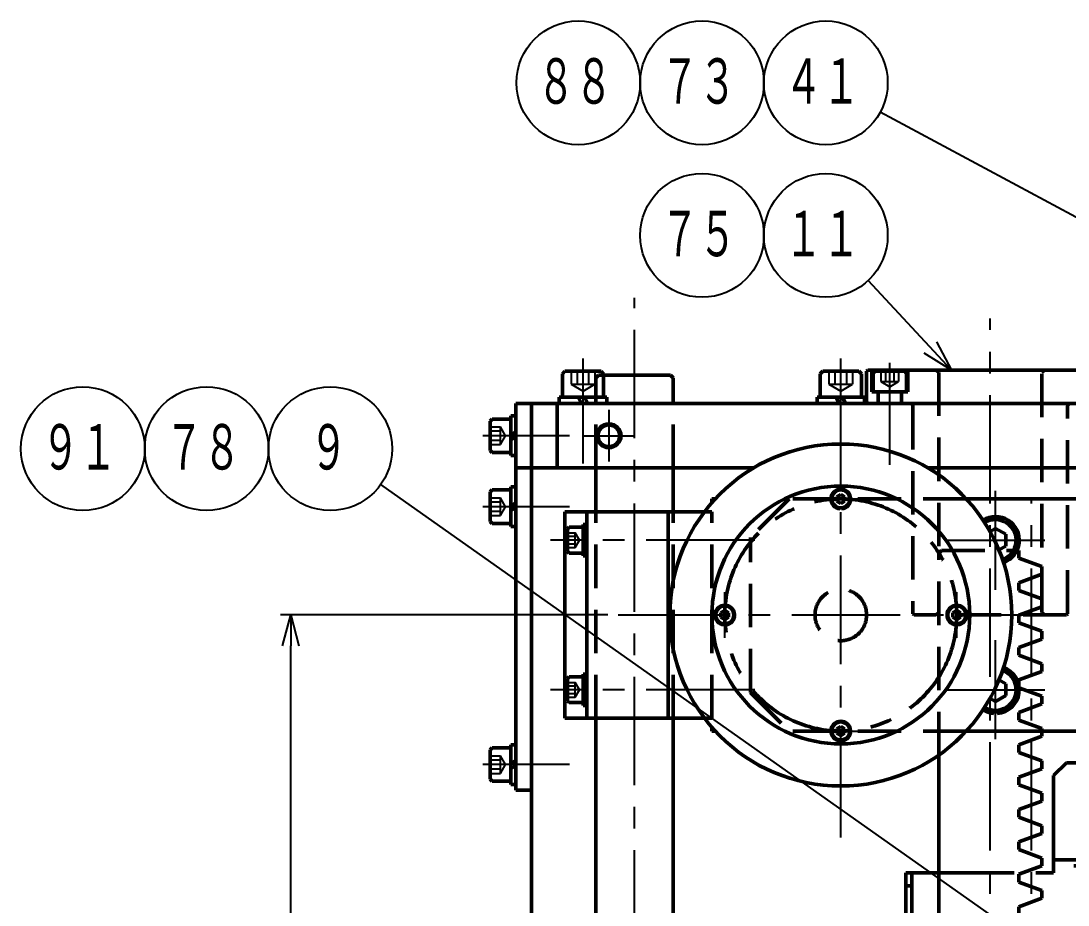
# Model space of a CAD drawing. Header units: millimetres. Extents: x 541 to 1553, y -2294 to 1811.
# Drawn here: x 566.8 to 973, y 1313 to 1655.9 of the extents above; entities that cross this region are included whole.
import ezdxf

# ---------------------------------------------------------------- set-up
doc = ezdxf.new("R2010")
doc.units = ezdxf.units.MM
doc.header["$LTSCALE"] = 1.324409
for name, pattern in [('CENTER', [50.8, 31.75, -6.35, 6.35, -6.35]), ('DASHED', [19.05, 12.7, -6.35]), ('PHANTOM', [63.5, 31.75, -6.35, 6.35, -6.35, 6.35, -6.35])]:
    doc.linetypes.add(name, pattern=pattern)
for name, color, linetype in [('NoLayerName_001', 7, 'Continuous'), ('NoLayerName_002', 7, 'Continuous'), ('NoLayerName_003', 7, 'Continuous')]:
    doc.layers.add(name, color=color, linetype=linetype)
doc.styles.get("Standard").update_dxf_attribs({"font": 'txt', "bigfont": 'extfont2'})
doc.dimstyles.get("Standard").update_dxf_attribs({"dimtxt": 2.5, "dimasz": 2.5, "dimexe": 1.25, "dimexo": 0.625, "dimtad": 1, "dimdec": 3, "dimzin": 0, "dimdsep": 46, "dimtxsty": 'Standard', "dimcen": 2.5, "dimadec": 0, "dimazin": 0, "dimtfac": 0.75, "dimtdec": 3, "dimtmove": 0, "dimatfit": 3, "dimfxl": 1, "dimarcsym": 0})

# ---------------------------------------------------------------- blocks, each defined once
blk = doc.blocks.new('_OPEN30')
at = {"color": 0, "linetype": 'ByBlock', "lineweight": -2}
for p, q in [((-1, 0.267949), (0, 0)), ((0, 0), (-1, -0.267949)), ((0, 0), (-1, 0))]:
    blk.add_line(p, q, dxfattribs=at)
blk = doc.blocks.new('*D552')
at = {"layer": 'Defpoints', "color": 0}
for p in [(671.48, 1425.52), (798.55, 1425.52), (798.55, 1025.52)]:
    blk.add_point(p, dxfattribs=at)
at = {"layer": 'NoLayerName_001', "color": 0, "linetype": 'Continuous', "lineweight": 25}
for p, q in [((794.55, 1425.52), (667.48, 1425.52)), ((671.48, 1037.52), (671.48, 1413.52)), ((794.55, 1025.52), (667.48, 1025.52))]:
    blk.add_line(p, q, dxfattribs=at)
at = {"layer": 'NoLayerName_001', "color": 0, "lineweight": 25, "xscale": 12, "yscale": 12, "zscale": 12}
for p, rotation in [((671.48, 1425.52), 90), ((671.48, 1025.52), 270)]:
    blk.add_blockref('_OPEN30', p, dxfattribs=dict(at, rotation=rotation))
at = {"layer": 'NoLayerName_001', "color": 2, "lineweight": 50, "insert": (655.48, 1225.52), "char_height": 24, "attachment_point": 5, "rotation": 90}
blk.add_mtext('\\W0.8000;\\T0.8750;400', dxfattribs=at)
blk = doc.blocks.new('JZB_0050')
at = {"layer": 'NoLayerName_001', "color": 7, "linetype": 'Continuous', "lineweight": 50}
blk.add_arc((4.85, 8.66), 9.2, 289.8051, 121.7869, dxfattribs=at)
blk = doc.blocks.new('JZB_0051')
at = {"layer": 'NoLayerName_001', "color": 7, "linetype": 'Continuous', "lineweight": 50}
for p, q in [((2.99, 0.17), (2.99, 1.4)), ((4.21, 0), (4.21, 1.2)), ((5.49, 0), (5.49, 1.2))]:
    blk.add_line(p, q, dxfattribs=at)
for start, end in [(273.9911, 70.1949), (238.2131, 266.0089)]:
    blk.add_arc((4.85, 9.18), 9.2, start, end, dxfattribs=at)
blk = doc.blocks.new('JZB_0088')
at = {"layer": 'NoLayerName_001', "color": 7, "linetype": 'Continuous', "lineweight": 50}
for p, q in [((8.15, 10.29), (5.53, 11.8)), ((8.15, 5.71), (8.15, 10.29)), ((2.08, 4.65), (4.19, 3.43)), ((4.19, 3.43), (8.15, 5.71))]:
    blk.add_line(p, q, dxfattribs=at)
blk.add_arc((4.19, 8), 8, 238.4263, 69.9816, dxfattribs=at)
blk = doc.blocks.new('JZB_0089')
at = {"layer": 'NoLayerName_001', "color": 7, "linetype": 'Continuous', "lineweight": 50}
for p, q in [((4.19, 12.09), (2.08, 10.87)), ((8.15, 9.8), (4.19, 12.09)), ((8.15, 5.23), (8.15, 9.8)), ((5.53, 3.72), (8.15, 5.23))]:
    blk.add_line(p, q, dxfattribs=at)
blk.add_arc((4.19, 7.52), 8, 290.0184, 121.5737, dxfattribs=at)
blk = doc.blocks.new('JZB_0096')
at = {"layer": 'NoLayerName_001', "color": 7, "linetype": 'Continuous', "lineweight": 50}
for p, q in [((0, 12.2), (0, 11.1)), ((1.5, 12.2), (0, 12.2)), ((0, 6.48), (1.5, 7.22)), ((1.5, 5.72), (0, 4.98)), ((0, 1.1), (0, 0)), ((0, 0), (1.5, 0))]:
    blk.add_line(p, q, dxfattribs=at)
blk = doc.blocks.new('JZB_0115')
at = {"layer": 'NoLayerName_001', "color": 7, "linetype": 'Continuous', "lineweight": 50}
for p, q in [((3.06, 0.06), (3.06, 0.37)), ((3.54, 0), (3.54, 0.3)), ((4.06, 0), (4.06, 0.3))]:
    blk.add_line(p, q, dxfattribs=at)
blk.add_arc((3.8, 3.79), 3.8, 273.8649, 266.1351, dxfattribs=at)
blk = doc.blocks.new('JZB_0116')
at = {"layer": 'NoLayerName_001', "color": 7, "linetype": 'Continuous', "lineweight": 50}
for p, q in [((3.06, 0.06), (3.06, 0.37)), ((3.54, 0), (3.54, 0.3)), ((4.06, 0), (4.06, 0.3))]:
    blk.add_line(p, q, dxfattribs=at)
blk.add_arc((3.8, 3.79), 3.8, 273.8649, 266.1351, dxfattribs=at)
blk = doc.blocks.new('JZB_0118')
at = {"layer": 'NoLayerName_001', "color": 7, "linetype": 'Continuous', "lineweight": 50}
for p, q in [((3.5, 5.22), (2.01, 4.36)), ((2.01, 4.36), (2.01, 2.64)), ((4.99, 4.36), (3.5, 5.22)), ((4.99, 2.64), (4.99, 4.36)), ((2.01, 2.64), (3.5, 1.78)), ((3.5, 1.78), (4.99, 2.64))]:
    blk.add_line(p, q, dxfattribs=at)
blk.add_circle((3.5, 3.5), 3.5, dxfattribs=at)
blk = doc.blocks.new('JZB_0119')
at = {"layer": 'NoLayerName_001', "color": 7, "linetype": 'Continuous', "lineweight": 50}
for p, q in [((3.5, 5.22), (2.01, 4.36)), ((2.01, 4.36), (2.01, 2.64)), ((4.99, 4.36), (3.5, 5.22)), ((4.99, 2.64), (4.99, 4.36)), ((2.01, 2.64), (3.5, 1.78)), ((3.5, 1.78), (4.99, 2.64))]:
    blk.add_line(p, q, dxfattribs=at)
blk.add_circle((3.5, 3.5), 3.5, dxfattribs=at)
blk = doc.blocks.new('JZB_0121')
at = {"layer": 'NoLayerName_001', "color": 7, "linetype": 'Continuous', "lineweight": 50}
blk.add_circle((50, 50), 50, dxfattribs=at)
blk = doc.blocks.new('JZB_0122')
at = {"layer": 'NoLayerName_001', "color": 7, "linetype": 'Continuous', "lineweight": 50}
for p, q in [((3.06, 0.06), (3.06, 0.37)), ((3.54, 0), (3.54, 0.3)), ((4.06, 0), (4.06, 0.3))]:
    blk.add_line(p, q, dxfattribs=at)
blk.add_arc((3.8, 3.79), 3.8, 273.8649, 266.1351, dxfattribs=at)
blk = doc.blocks.new('JZB_0123')
at = {"layer": 'NoLayerName_001', "color": 7, "linetype": 'Continuous', "lineweight": 50}
for p, q in [((3.5, 5.22), (2.01, 4.36)), ((2.01, 4.36), (2.01, 2.64)), ((4.99, 4.36), (3.5, 5.22)), ((4.99, 2.64), (4.99, 4.36)), ((2.01, 2.64), (3.5, 1.78)), ((3.5, 1.78), (4.99, 2.64))]:
    blk.add_line(p, q, dxfattribs=at)
blk.add_circle((3.5, 3.5), 3.5, dxfattribs=at)
blk = doc.blocks.new('JZB_0131')
at = {"layer": 'NoLayerName_001', "color": 7, "linetype": 'Continuous', "lineweight": 50}
for p, q in [((3.06, 0.06), (3.06, 0.37)), ((3.54, 0), (3.54, 0.3)), ((4.06, 0), (4.06, 0.3))]:
    blk.add_line(p, q, dxfattribs=at)
blk.add_arc((3.8, 3.79), 3.8, 273.8649, 266.1351, dxfattribs=at)
blk = doc.blocks.new('JZB_0132')
at = {"layer": 'NoLayerName_001', "color": 7, "linetype": 'Continuous', "lineweight": 50}
for p, q in [((3.5, 5.22), (2.01, 4.36)), ((2.01, 4.36), (2.01, 2.64)), ((4.99, 4.36), (3.5, 5.22)), ((4.99, 2.64), (4.99, 4.36)), ((2.01, 2.64), (3.5, 1.78)), ((3.5, 1.78), (4.99, 2.64))]:
    blk.add_line(p, q, dxfattribs=at)
blk.add_circle((3.5, 3.5), 3.5, dxfattribs=at)
blk = doc.blocks.new('JZB_0133')
at = {"layer": 'NoLayerName_001', "color": 7, "linetype": 'Continuous', "lineweight": 50}
for p, q in [((0, 90), (0, 88.56)), ((0, 90), (1.29, 90)), ((398.71, 90), (400, 90)), ((400, 90), (400, 88.56)), ((0, 1.44), (0, 0)), ((1.29, 0), (0, 0)), ((210, 0), (190, 0)), ((400, 0), (398.71, 0)), ((400, 1.44), (400, 0))]:
    blk.add_line(p, q, dxfattribs=at)
blk = doc.blocks.new('JZB_0138')
at = {"layer": 'NoLayerName_001', "color": 7, "linetype": 'Continuous', "lineweight": 50}
for p, q in [((0, 15.4), (0, 14.2)), ((2, 15.4), (0, 15.4)), ((0, 8.21), (2, 9.19)), ((2, 7.19), (0, 6.21)), ((0, 1.2), (0, 0)), ((0, 0), (2, 0))]:
    blk.add_line(p, q, dxfattribs=at)
blk = doc.blocks.new('JZB_0148')
at = {"layer": 'NoLayerName_001', "color": 7, "linetype": 'Continuous', "lineweight": 50}
for p, q in [((0, 150), (0, 0)), ((6, 150), (0, 150)), ((6, 125), (0, 125)), ((6, 0), (6, 125)), ((6, 0), (0, 0))]:
    blk.add_line(p, q, dxfattribs=at)
blk = doc.blocks.new('JZB_0149')
at = {"layer": 'NoLayerName_001', "color": 7, "linetype": 'Continuous', "lineweight": 50}
for p, q in [((0, 0), (0, 25)), ((540, 25), (0, 25)), ((10, 25), (10, 0)), ((86.11, 0), (0, 0)), ((153.89, 0), (386.11, 0))]:
    blk.add_line(p, q, dxfattribs=at)
blk = doc.blocks.new('JZB_0151')
at = {"layer": 'NoLayerName_001', "color": 7, "linetype": 'Continuous', "lineweight": 50}
blk.add_line((0, 0), (0, 264), dxfattribs=at)
blk = doc.blocks.new('JZB_0154')
at = {"layer": 'NoLayerName_002', "color": 7, "linetype": 'Continuous', "lineweight": 50}
blk.add_circle((66.31, 66.31), 66.31, dxfattribs=at)
blk = doc.blocks.new('JZB_0159')
at = {"layer": 'NoLayerName_001', "color": 4, "linetype": 'CENTER', "lineweight": 25}
for p, q in [((10, 20), (10, 0)), ((0, 10), (20, 10))]:
    blk.add_line(p, q, dxfattribs=at)
at = {"layer": 'NoLayerName_001', "color": 3, "linetype": 'Continuous', "lineweight": 25}
blk.add_circle((10, 10), 5, dxfattribs=at)
at = {"layer": 'NoLayerName_001', "color": 7, "linetype": 'Continuous', "lineweight": 50}
blk.add_circle((10, 10), 4.19, dxfattribs=at)
blk = doc.blocks.new('JZB_0160')
at = {"layer": 'NoLayerName_003', "color": 3, "linetype": 'DASHED', "lineweight": 50}
for p, q in [((1, 500), (0, 499)), ((1, 500), (31, 500)), ((31, 500), (31, 497.06)), ((0, 420.65), (0, 499)), ((40, 493.78), (31, 497.06)), ((40, 490.77), (40, 493.78)), ((40, 490.77), (31, 487.49)), ((31, 484.5), (31, 487.49)), ((40, 481.22), (31, 484.5)), ((40, 478.21), (40, 481.22)), ((40, 478.21), (31, 474.93)), ((31, 471.93), (31, 474.93)), ((40, 468.66), (31, 471.93)), ((40, 465.64), (40, 468.66)), ((40, 465.64), (31, 462.37)), ((31, 459.37), (31, 462.37)), ((40, 456.09), (31, 459.37)), ((40, 453.08), (40, 456.09)), ((40, 453.08), (31, 449.8)), ((31, 446.81), (31, 449.8)), ((40, 443.53), (31, 446.81)), ((40, 440.52), (40, 443.53)), ((40, 440.52), (31, 437.24)), ((31, 434.24), (31, 437.24)), ((40, 430.97), (31, 434.24)), ((40, 430), (40, 430.97)), ((0, 129.35), (0, 40)), ((31.45, 120), (40, 116.89)), ((40, 113.87), (31, 110.6)), ((40, 113.87), (40, 116.89)), ((31, 107.6), (31, 110.6)), ((40, 104.32), (31, 107.6)), ((40, 101.31), (40, 104.32)), ((40, 101.31), (31, 98.03)), ((31, 95.04), (31, 98.03)), ((40, 91.76), (31, 95.04)), ((40, 88.75), (40, 91.76)), ((40, 88.75), (31, 85.47)), ((31, 82.47), (31, 85.47)), ((40, 79.2), (31, 82.47)), ((40, 76.18), (40, 79.2)), ((40, 76.18), (31, 72.91)), ((31, 69.91), (31, 72.91)), ((40, 66.63), (31, 69.91)), ((40, 63.62), (40, 66.63)), ((40, 63.62), (31, 60.34)), ((31, 57.35), (31, 60.34)), ((40, 54.07), (31, 57.35)), ((40, 51.06), (40, 54.07)), ((40, 51.06), (31, 47.78)), ((31, 44.78), (31, 47.78)), ((40, 41.51), (31, 44.78)), ((40, 40), (40, 41.51)), ((40, 40), (0, 40)), ((10, 40), (10, 1)), ((30, 1), (30, 40)), ((30, 32), (10, 32)), ((10, 1), (11, 0)), ((29, 0), (30, 1)), ((29, 0), (11, 0))]:
    blk.add_line(p, q, dxfattribs=at)
at = {"layer": 'NoLayerName_003', "color": 7, "linetype": 'Continuous', "lineweight": 50}
for p, q in [((40, 427.95), (31, 424.68)), ((40, 430), (40, 427.95)), ((31, 421.68), (31, 424.68)), ((0, 129.35), (0, 420.65)), ((40, 418.4), (31, 421.68)), ((40, 415.39), (40, 418.4)), ((40, 415.39), (31, 412.11)), ((31, 409.12), (31, 412.11)), ((40, 405.84), (31, 409.12)), ((40, 402.83), (31, 399.55)), ((40, 402.83), (40, 405.84)), ((31, 396.55), (31, 399.55)), ((40, 393.28), (31, 396.55)), ((40, 390.26), (31, 386.99)), ((40, 390.26), (40, 393.28)), ((31, 383.99), (31, 386.99)), ((40, 380.71), (31, 383.99)), ((40, 377.7), (40, 380.71)), ((40, 377.7), (31, 374.42)), ((31, 371.43), (31, 374.42)), ((40, 368.15), (31, 371.43)), ((40, 365.14), (40, 368.15)), ((40, 365.14), (31, 361.86)), ((31, 358.86), (31, 361.86)), ((40, 355.59), (31, 358.86)), ((40, 352.57), (40, 355.59)), ((40, 352.57), (31, 349.3)), ((31, 346.3), (31, 349.3)), ((40, 343.02), (31, 346.3)), ((40, 340.01), (40, 343.02)), ((40, 340.01), (31, 336.74)), ((31, 333.74), (31, 336.74)), ((40, 330.46), (31, 333.74)), ((40, 327.45), (40, 330.46)), ((40, 327.45), (31, 324.17)), ((31, 321.17), (31, 324.17)), ((40, 317.9), (31, 321.17)), ((40, 314.88), (40, 317.9)), ((40, 314.88), (31, 311.61)), ((31, 308.61), (31, 311.61)), ((40, 305.33), (31, 308.61)), ((40, 302.32), (40, 305.33)), ((40, 302.32), (31, 299.05)), ((31, 296.05), (31, 299.05)), ((40, 292.77), (31, 296.05)), ((40, 289.76), (40, 292.77)), ((40, 289.76), (31, 286.48)), ((31, 283.48), (31, 286.48)), ((40, 280.21), (31, 283.48)), ((40, 277.19), (31, 273.92)), ((40, 277.19), (40, 280.21)), ((31, 270.92), (31, 273.92)), ((40, 267.65), (31, 270.92)), ((40, 264.63), (31, 261.36)), ((40, 264.63), (40, 267.65)), ((31, 258.36), (31, 261.36)), ((40, 255.08), (31, 258.36)), ((40, 252.07), (31, 248.79)), ((40, 252.07), (40, 255.08)), ((31, 245.79), (31, 248.79)), ((40, 242.52), (31, 245.79)), ((40, 239.5), (40, 242.52)), ((40, 239.5), (31, 236.23)), ((31, 233.23), (31, 236.23)), ((40, 229.96), (31, 233.23)), ((40, 226.94), (40, 229.96)), ((40, 226.94), (31, 223.67)), ((31, 220.67), (31, 223.67)), ((40, 217.39), (31, 220.67)), ((40, 214.38), (40, 217.39)), ((40, 214.38), (31, 211.1)), ((31, 208.11), (31, 211.1)), ((40, 204.83), (31, 208.11)), ((40, 201.81), (40, 204.83)), ((40, 201.81), (31, 198.54)), ((31, 195.54), (31, 198.54)), ((40, 192.27), (31, 195.54)), ((40, 189.25), (40, 192.27)), ((40, 189.25), (31, 185.98)), ((31, 182.98), (31, 185.98)), ((40, 179.7), (31, 182.98)), ((40, 176.69), (40, 179.7)), ((40, 176.69), (31, 173.41)), ((31, 170.42), (31, 173.41)), ((40, 167.14), (31, 170.42)), ((40, 164.13), (40, 167.14)), ((40, 164.13), (31, 160.85)), ((31, 157.85), (31, 160.85)), ((40, 154.58), (31, 157.85)), ((40, 151.56), (40, 154.58)), ((40, 151.56), (31, 148.29)), ((31, 145.29), (31, 148.29)), ((40, 142.01), (31, 145.29)), ((40, 139), (31, 135.72)), ((40, 139), (40, 142.01)), ((31, 132.73), (31, 135.72)), ((40, 129.45), (31, 132.73)), ((40, 126.44), (31, 123.16)), ((40, 126.44), (40, 129.45)), ((31, 120.16), (31, 123.16)), ((31.45, 120), (31, 120.16))]:
    blk.add_line(p, q, dxfattribs=at)
blk = doc.blocks.new('JZB_0164')
at = {"layer": 'NoLayerName_001', "color": 3, "linetype": 'DASHED', "lineweight": 50}
for p, q in [((15, 90), (0, 75)), ((83.71, 90), (15, 90)), ((0, 15), (0, 75)), ((0, 15), (15, 0)), ((83.71, 0), (15, 0))]:
    blk.add_line(p, q, dxfattribs=at)
at = {"layer": 'NoLayerName_001', "color": 7, "linetype": 'Continuous', "lineweight": 50}
for p, q in [((83.71, 90), (175, 90)), ((175, 90), (175, 0)), ((83.71, 0), (175, 0))]:
    blk.add_line(p, q, dxfattribs=at)
at = {"layer": 'NoLayerName_001', "color": 3, "linetype": 'DASHED', "lineweight": 50}
blk.add_circle((35, 45), 10, dxfattribs=at)
blk = doc.blocks.new('JZB_0171')
at = {"layer": 'NoLayerName_003', "color": 7, "linetype": 'Continuous', "lineweight": 50}
for p, q in [((0, 0), (0, 80)), ((54.11, 80), (0, 80)), ((8.5, 0), (8.5, 80)), ((40, 0), (40, 80)), ((54.11, 0), (0, 0))]:
    blk.add_line(p, q, dxfattribs=at)
at = {"layer": 'NoLayerName_003', "color": 3, "linetype": 'DASHED', "lineweight": 50}
for p, q in [((54.11, 80), (57, 80)), ((57, 0), (57, 80)), ((54.11, 0), (57, 0))]:
    blk.add_line(p, q, dxfattribs=at)
blk = doc.blocks.new('JZB_0172')
at = {"layer": 'NoLayerName_001', "color": 7, "linetype": 'Continuous', "lineweight": 50}
for p, q in [((1, 600), (0, 599)), ((0, 589), (0, 599)), ((29, 600), (1, 600)), ((30, 599), (29, 600)), ((30, 589), (30, 599)), ((0, 547), (0, 564)), ((30, 547), (30, 564)), ((0, 147), (0, 467)), ((30, 147), (30, 467)), ((0, 67), (0, 51)), ((30, 67), (30, 51)), ((0, 51), (1, 50)), ((29, 50), (30, 51)), ((3, 2), (3, 1)), ((3, 1), (4, 0)), ((26, 0), (27, 1)), ((27, 2), (27, 1)), ((26, 0), (4, 0))]:
    blk.add_line(p, q, dxfattribs=at)
at = {"layer": 'NoLayerName_001', "color": 3, "linetype": 'DASHED', "lineweight": 50}
for p, q in [((0, 564), (0, 589)), ((30, 564), (30, 589)), ((0, 467), (0, 547)), ((30, 467), (30, 547)), ((0, 67), (0, 147)), ((30, 67), (30, 147)), ((3, 50), (3, 27)), ((27, 27), (27, 50)), ((27, 27), (3, 27)), ((3.022, 27), (3, 26.978)), ((3, 2), (3, 26.978)), ((27, 26.978), (26.978, 27)), ((27, 2), (27, 26.978))]:
    blk.add_line(p, q, dxfattribs=at)
blk = doc.blocks.new('JZB_0174')
at = {"layer": 'NoLayerName_001', "color": 7, "linetype": 'Continuous', "lineweight": 50}
for p, q in [((3.6, 13), (2.8, 12.2)), ((2.8, 0.8), (2.8, 12.2)), ((10.8, 13), (3.6, 13)), ((10.8, 0), (10.8, 13)), ((3.6, 0), (2.8, 0.8)), ((10.8, 0), (3.6, 0))]:
    blk.add_line(p, q, dxfattribs=at)
at = {"layer": 'NoLayerName_001', "color": 3, "linetype": 'DASHED', "lineweight": 25}
for p, q in [((2.8, 9.93), (6.8, 9.93)), ((6.8, 8.22), (2.8, 8.22)), ((6.8, 3.07), (6.8, 9.93)), ((8.78, 6.5), (6.8, 9.93)), ((2.8, 4.79), (6.8, 4.79)), ((6.8, 3.07), (8.78, 6.5)), ((2.8, 3.07), (6.8, 3.07))]:
    blk.add_line(p, q, dxfattribs=at)
at = {"layer": 'NoLayerName_001', "color": 4, "linetype": 'CENTER', "lineweight": 25}
blk.add_line((33.6, 6.5), (0, 6.5), dxfattribs=at)
blk = doc.blocks.new('JZB_0175')
at = {"layer": 'NoLayerName_001', "color": 7, "linetype": 'Continuous', "lineweight": 50}
for p, q in [((3.6, 13), (2.8, 12.2)), ((2.8, 0.8), (2.8, 12.2)), ((10.8, 13), (3.6, 13)), ((10.8, 0), (10.8, 13)), ((3.6, 0), (2.8, 0.8)), ((10.8, 0), (3.6, 0))]:
    blk.add_line(p, q, dxfattribs=at)
at = {"layer": 'NoLayerName_001', "color": 3, "linetype": 'DASHED', "lineweight": 25}
for p, q in [((2.8, 9.93), (6.8, 9.93)), ((6.8, 8.22), (2.8, 8.22)), ((6.8, 3.07), (6.8, 9.93)), ((8.78, 6.5), (6.8, 9.93)), ((2.8, 4.79), (6.8, 4.79)), ((6.8, 3.07), (8.78, 6.5)), ((2.8, 3.07), (6.8, 3.07))]:
    blk.add_line(p, q, dxfattribs=at)
at = {"layer": 'NoLayerName_001', "color": 4, "linetype": 'CENTER', "lineweight": 25}
blk.add_line((33.6, 6.5), (0, 6.5), dxfattribs=at)
blk = doc.blocks.new('JZB_0176')
at = {"layer": 'NoLayerName_001', "color": 7, "linetype": 'Continuous', "lineweight": 50}
for p, q in [((0, 15.4), (0, 14.2)), ((2, 15.4), (0, 15.4)), ((0, 8.21), (2, 9.19)), ((2, 7.19), (0, 6.21)), ((0, 1.2), (0, 0)), ((0, 0), (2, 0))]:
    blk.add_line(p, q, dxfattribs=at)
blk = doc.blocks.new('JZB_0177')
at = {"layer": 'NoLayerName_001', "color": 7, "linetype": 'Continuous', "lineweight": 50}
for p, q in [((3.6, 13), (2.8, 12.2)), ((2.8, 0.8), (2.8, 12.2)), ((10.8, 13), (3.6, 13)), ((10.8, 0), (10.8, 13)), ((3.6, 0), (2.8, 0.8)), ((10.8, 0), (3.6, 0))]:
    blk.add_line(p, q, dxfattribs=at)
at = {"layer": 'NoLayerName_001', "color": 3, "linetype": 'DASHED', "lineweight": 25}
for p, q in [((2.8, 9.93), (6.8, 9.93)), ((6.8, 8.22), (2.8, 8.22)), ((6.8, 3.07), (6.8, 9.93)), ((8.78, 6.5), (6.8, 9.93)), ((2.8, 4.79), (6.8, 4.79)), ((6.8, 3.07), (8.78, 6.5)), ((2.8, 3.07), (6.8, 3.07))]:
    blk.add_line(p, q, dxfattribs=at)
at = {"layer": 'NoLayerName_001', "color": 4, "linetype": 'CENTER', "lineweight": 25}
blk.add_line((33.6, 6.5), (0, 6.5), dxfattribs=at)
blk = doc.blocks.new('JZB_0178')
at = {"layer": 'NoLayerName_001', "color": 7, "linetype": 'Continuous', "lineweight": 50}
for p, q in [((0, 15.4), (0, 14.2)), ((2, 15.4), (0, 15.4)), ((0, 8.21), (2, 9.19)), ((2, 7.19), (0, 6.21)), ((0, 1.2), (0, 0)), ((0, 0), (2, 0))]:
    blk.add_line(p, q, dxfattribs=at)
blk = doc.blocks.new('JZB_0197')
at = {"layer": 'NoLayerName_001', "color": 7, "linetype": 'Continuous', "lineweight": 50}
for p, q in [((7.2, 10), (6.6, 9.4)), ((6.6, 0.6), (6.6, 9.4)), ((12.6, 10), (7.2, 10)), ((12.6, 0), (12.6, 10)), ((7.2, 0), (6.6, 0.6)), ((12.6, 0), (7.2, 0))]:
    blk.add_line(p, q, dxfattribs=at)
at = {"layer": 'NoLayerName_001', "color": 4, "linetype": 'CENTER', "lineweight": 25}
blk.add_line((79.2, 5), (0, 5), dxfattribs=at)
at = {"layer": 'NoLayerName_001', "color": 3, "linetype": 'DASHED', "lineweight": 25}
for p, q in [((6.6, 7.86), (9.6, 7.86)), ((9.6, 6.43), (6.6, 6.43)), ((9.6, 2.14), (9.6, 7.86)), ((11.25, 5), (9.6, 7.86)), ((9.6, 2.14), (11.25, 5)), ((6.6, 3.57), (9.6, 3.57)), ((6.6, 2.14), (9.6, 2.14))]:
    blk.add_line(p, q, dxfattribs=at)
blk = doc.blocks.new('JZB_0198')
at = {"layer": 'NoLayerName_001', "color": 7, "linetype": 'Continuous', "lineweight": 50}
for p, q in [((7.2, 10), (6.6, 9.4)), ((6.6, 0.6), (6.6, 9.4)), ((12.6, 10), (7.2, 10)), ((12.6, 0), (12.6, 10)), ((7.2, 0), (6.6, 0.6)), ((12.6, 0), (7.2, 0))]:
    blk.add_line(p, q, dxfattribs=at)
at = {"layer": 'NoLayerName_001', "color": 4, "linetype": 'CENTER', "lineweight": 25}
blk.add_line((79.2, 5), (0, 5), dxfattribs=at)
at = {"layer": 'NoLayerName_001', "color": 3, "linetype": 'DASHED', "lineweight": 25}
for p, q in [((6.6, 7.86), (9.6, 7.86)), ((9.6, 6.43), (6.6, 6.43)), ((11.25, 5), (9.6, 7.86)), ((9.6, 2.14), (9.6, 7.86)), ((9.6, 2.14), (11.25, 5)), ((6.6, 3.57), (9.6, 3.57)), ((6.6, 2.14), (9.6, 2.14))]:
    blk.add_line(p, q, dxfattribs=at)
blk = doc.blocks.new('JZB_0199')
at = {"layer": 'NoLayerName_001', "color": 7, "linetype": 'Continuous', "lineweight": 50}
for p, q in [((0, 12.2), (0, 11.1)), ((1.5, 12.2), (0, 12.2)), ((0, 6.48), (1.5, 7.22)), ((1.5, 5.72), (0, 4.98)), ((0, 1.1), (0, 0)), ((0, 0), (1.5, 0))]:
    blk.add_line(p, q, dxfattribs=at)
blk = doc.blocks.new('JZB_0223')
at = {"layer": 'NoLayerName_001', "color": 4, "linetype": 'CENTER', "lineweight": 25}
blk.add_line((8, 0), (8, 40.7), dxfattribs=at)
at = {"layer": 'NoLayerName_001', "color": 7, "linetype": 'Continuous', "lineweight": 50}
for p, q in [((0, 34.7), (1, 35.7)), ((0, 25.7), (0, 34.7)), ((1, 35.7), (15, 35.7)), ((16, 34.7), (15, 35.7)), ((16, 34.2), (16, 34.7)), ((13, 25.7), (0, 25.7))]:
    blk.add_line(p, q, dxfattribs=at)
at = {"layer": 'NoLayerName_001', "color": 3, "linetype": 'DASHED', "lineweight": 25}
for p, q in [((3.42, 35.7), (3.42, 30.7)), ((5.71, 35.7), (5.71, 30.7)), ((10.29, 30.7), (10.29, 35.7)), ((12.57, 35.7), (12.57, 30.7)), ((3.42, 30.7), (12.57, 30.7)), ((3.42, 30.7), (8, 28.06)), ((8, 28.06), (12.57, 30.7))]:
    blk.add_line(p, q, dxfattribs=at)
at = {"layer": 'NoLayerName_001', "color": 3, "linetype": 'DASHED', "lineweight": 50}
for p in [(16, 34.2), (13, 25.7)]:
    blk.add_line(p, (16, 25.7), dxfattribs=at)
blk = doc.blocks.new('JZB_0224')
at = {"layer": 'NoLayerName_001', "color": 7, "linetype": 'Continuous', "lineweight": 50}
for p, q in [((0, 2.5), (0, 0)), ((1.2, 2.5), (0, 2.5)), ((8.56, 0), (7.34, 2.5)), ((9.84, 2.5), (11.06, 0))]:
    blk.add_line(p, q, dxfattribs=at)
at = {"layer": 'NoLayerName_001', "color": 3, "linetype": 'DASHED', "lineweight": 50}
for p, q in [((18.4, 2.5), (17.2, 2.5)), ((18.4, 0), (18.4, 2.5))]:
    blk.add_line(p, q, dxfattribs=at)
blk = doc.blocks.new('JZB_0225')
at = {"layer": 'NoLayerName_001', "color": 4, "linetype": 'CENTER', "lineweight": 25}
blk.add_line((8, 0), (8, 21.42), dxfattribs=at)
at = {"layer": 'NoLayerName_001', "color": 7, "linetype": 'Continuous', "lineweight": 50}
for p, q in [((0, 15.42), (1, 16.42)), ((1, 16.42), (15, 16.42)), ((16, 15.42), (15, 16.42)), ((0, 6.42), (0, 15.42)), ((16, 6.42), (16, 15.42)), ((0, 6.42), (16, 6.42))]:
    blk.add_line(p, q, dxfattribs=at)
at = {"layer": 'NoLayerName_001', "color": 3, "linetype": 'DASHED', "lineweight": 25}
for p, q in [((3.42, 16.42), (3.42, 11.42)), ((5.71, 16.42), (5.71, 11.42)), ((10.29, 11.42), (10.29, 16.42)), ((12.57, 16.42), (12.57, 11.42)), ((3.42, 11.42), (12.57, 11.42)), ((3.42, 11.42), (8, 8.78)), ((8, 8.78), (12.57, 11.42))]:
    blk.add_line(p, q, dxfattribs=at)
blk = doc.blocks.new('JZB_0226')
at = {"layer": 'NoLayerName_001', "color": 7, "linetype": 'Continuous', "lineweight": 50}
for p, q in [((0, 2.5), (0, 0)), ((1.2, 2.5), (0, 2.5)), ((8.56, 0), (7.34, 2.5)), ((9.84, 2.5), (11.06, 0)), ((18.4, 2.5), (17.2, 2.5)), ((18.4, 0), (18.4, 2.5))]:
    blk.add_line(p, q, dxfattribs=at)
blk = doc.blocks.new('JZB_0233')
at = {"layer": 'NoLayerName_003', "color": 7, "linetype": 'Continuous', "lineweight": 50}
for p, q in [((0.5, 95), (0, 94.5)), ((0, 94.5), (0, 82.5)), ((0.5, 95), (95.5, 95)), ((96, 94.5), (95.5, 95)), ((96, 82.5), (96, 94.5)), ((0, 82.5), (0.5, 82)), ((95.5, 82), (0.5, 82)), ((95.5, 82), (96, 82.5))]:
    blk.add_line(p, q, dxfattribs=at)
at = {"layer": 'NoLayerName_003', "color": 3, "linetype": 'DASHED', "lineweight": 50}
for p, q in [((27, 95), (28, 94)), ((28, 94), (28, 24)), ((68, 94), (69, 95)), ((68, 1), (68, 94)), ((18, 81), (18, 0.5)), ((78, 0.5), (78, 81)), ((18, 0.5), (18.5, 0)), ((77.5, 0), (18.5, 0)), ((28, 1), (27, 0)), ((69, 0), (68, 1)), ((77.5, 0), (78, 0.5))]:
    blk.add_line(p, q, dxfattribs=at)
for centre, start, end in [((17, 81), 0, 90), ((79, 81), 90, 180)]:
    blk.add_arc(centre, 1, start, end, dxfattribs=at)
blk = doc.blocks.new('JZB_0236')
at = {"layer": 'NoLayerName_003', "color": 3, "linetype": 'DASHED', "lineweight": 50}
for p, q in [((0, 13), (0, 4.5)), ((14, 4.5), (14, 13)), ((0, 4.5), (14, 4.5)), ((2.5, 4.5), (2.5, 0)), ((11.5, 0), (11.5, 4.5))]:
    blk.add_line(p, q, dxfattribs=at)
blk = doc.blocks.new('JZB_0241')
at = {"layer": 'NoLayerName_001', "color": 4, "linetype": 'CENTER', "lineweight": 25}
blk.add_line((6.5, 0), (6.5, 39.6), dxfattribs=at)
at = {"layer": 'NoLayerName_001', "color": 3, "linetype": 'DASHED', "lineweight": 50}
for p, q in [((0, 35.5), (0.8, 36.3)), ((0, 28.3), (0, 35.5)), ((0.8, 36.3), (12.2, 36.3)), ((13, 35.5), (12.2, 36.3)), ((13, 28.3), (13, 35.5))]:
    blk.add_line(p, q, dxfattribs=at)
at = {"layer": 'NoLayerName_001', "color": 3, "linetype": 'DASHED', "lineweight": 25}
for p, q in [((3.07, 36.3), (3.07, 32.3)), ((4.78, 36.3), (4.78, 32.3)), ((8.21, 32.3), (8.21, 36.3)), ((9.93, 36.3), (9.93, 32.3)), ((3.07, 32.3), (6.5, 30.32)), ((3.07, 32.3), (9.93, 32.3)), ((6.5, 30.32), (9.93, 32.3))]:
    blk.add_line(p, q, dxfattribs=at)
blk = doc.blocks.new('JZB_0262')
at = {"layer": 'NoLayerName_001', "color": 3, "linetype": 'PHANTOM', "lineweight": 50}
for p, q in [((62.3, 285.4), (57.3, 280.4)), ((186.3, 285.4), (62.3, 285.4)), ((191.3, 280.4), (186.3, 285.4)), ((57.3, 280.4), (57.3, 242.7)), ((191.3, 280.4), (191.3, 242.7)), ((57.3, 247.7), (191.3, 247.7)), ((191.3, 245.4), (57.3, 245.4)), ((0, 42.7), (0, 242.7)), ((0, 242.7), (57.3, 242.7)), ((2.3, 242.7), (2.3, 42.7)), ((248.6, 242.7), (191.3, 242.7)), ((246.3, 42.7), (246.3, 242.7)), ((248.6, 242.7), (248.6, 42.7)), ((0, 237.7), (2.3, 237.7)), ((246.3, 237.7), (248.6, 237.7)), ((2.3, 47.7), (0, 47.7)), ((248.6, 47.7), (246.3, 47.7)), ((0, 42.7), (57.3, 42.7)), ((57.3, 5), (57.3, 42.7)), ((248.6, 42.7), (191.3, 42.7)), ((191.3, 5), (191.3, 42.7)), ((57.3, 40), (191.3, 40)), ((191.3, 37.7), (57.3, 37.7)), ((57.3, 5), (62.3, 0)), ((186.3, 0), (191.3, 5)), ((62.3, 0), (186.3, 0))]:
    blk.add_line(p, q, dxfattribs=at)
blk = doc.blocks.new('DIM_0002')
at = {"color": 3, "linetype": 'Continuous', "lineweight": 25}
blk.add_lwpolyline([(433.75, 0), (139.61, 207.64)], dxfattribs=at)
for centre in [(24, 221.48), (72, 221.48), (120, 221.48)]:
    blk.add_circle(centre, 24, dxfattribs=at)
at = {"color": 2, "linetype": 'Continuous', "lineweight": 50, "width": 0.666667}
for s, p in [('９１', (8, 211.48)), ('７８', (56, 211.48)), ('９', (112, 211.48))]:
    blk.add_text(s, height=20, dxfattribs=at).set_placement(p)
blk = doc.blocks.new('DIM_0007')
at = {"color": 3, "linetype": 'Continuous', "lineweight": 25}
for points in [[(120.73, 0), (88.38, 34.65)], [(114.89, 10.97), (120.73, 0), (110.19, 6.58)]]:
    blk.add_lwpolyline(points, dxfattribs=at)
for centre in [(24, 52.2), (72, 52.2)]:
    blk.add_circle(centre, 24, dxfattribs=at)
at = {"color": 2, "linetype": 'Continuous', "lineweight": 50, "width": 0.666667}
for s, p in [('７５', (8, 42.2)), ('１１', (56, 42.2))]:
    blk.add_text(s, height=20, dxfattribs=at).set_placement(p)
blk = doc.blocks.new('DIM_0008')
at = {"color": 3, "linetype": 'Continuous', "lineweight": 25}
for points in [[(241.82, 0), (141.14, 54.08)], [(232.77, 8.51), (241.82, 0), (229.73, 2.85)]]:
    blk.add_lwpolyline(points, dxfattribs=at)
for centre in [(24, 65.43), (72, 65.43), (120, 65.43)]:
    blk.add_circle(centre, 24, dxfattribs=at)
at = {"color": 2, "linetype": 'Continuous', "lineweight": 50, "width": 0.666667}
for s, p in [('８８', (8, 55.43)), ('７３', (56, 55.43)), ('４１', (104, 55.43))]:
    blk.add_text(s, height=20, dxfattribs=at).set_placement(p)

msp = doc.modelspace()

# ---------------------------------------------------------------- linework, layer by layer
at = {"layer": 'NoLayerName_001', "color": 4, "linetype": 'CENTER', "lineweight": 25}
for p, q in [((804.8643, 888.5203), (804.8643, 1548.5203)), ((942.8643, 930.5203), (942.8643, 1540.5203)), ((884.8643, 1339.2054), (884.8643, 1503.7905)), ((876.0643, 1470.5203), (893.6643, 1470.5203)), ((944.8643, 1435.3203), (944.8643, 1473.7203)), ((958.8643, 930.5203), (958.8643, 1470.5203)), ((925.6643, 1454.5203), (964.0643, 1454.5203)), ((839.8643, 1416.7203), (839.8643, 1434.3203)), ((929.8643, 1416.7203), (929.8643, 1434.3203)), ((798.5494, 1425.5203), (971.1792, 1425.5203)), ((944.8643, 1377.3203), (944.8643, 1415.7203)), ((925.6643, 1396.5203), (964.0643, 1396.5203)), ((876.0643, 1380.5203), (893.6643, 1380.5203))]:
    msp.add_line(p, q, dxfattribs=at)
at = {"layer": 'NoLayerName_001', "color": 4, "linetype": 'CENTER', "lineweight": 50}
msp.add_circle((884.8643, 1425.5203), 45, dxfattribs=at)

# ---------------------------------------------------------------- block references
at = {"layer": 'NoLayerName_001', "color": 3, "linetype": 'Continuous', "lineweight": 25}
for name, p in [('DIM_0008', (759.0457, 1566.4579)), ('DIM_0007', (807.0457, 1520.5203)), ('DIM_0002', (566.8336, 1268.5323))]:
    msp.add_blockref(name, p, dxfattribs=at)
at = {"layer": 'NoLayerName_001'}
for name, p in [('JZB_0223', (776.8643, 1484.3203)), ('JZB_0225', (876.8643, 1503.6002)), ('JZB_0241', (897.3643, 1483.7203)), ('JZB_0233', (894.8643, 1425.5203)), ('JZB_0236', (896.8643, 1507.5203)), ('JZB_0172', (789.8643, 918.5203)), ('JZB_0148', (758.8643, 1357.5203)), ('JZB_0149', (764.8643, 1482.5203)), ('JZB_0224', (775.6643, 1507.5203)), ('JZB_0226', (875.6643, 1507.5203)), ('JZB_0159', (784.8643, 1485.0203)), ('JZB_0174', (746.0643, 1488.5203)), ('JZB_0138', (756.8643, 1487.3203)), ('JZB_0154', (818.5494, 1359.2054)), ('JZB_0176', (756.8643, 1459.8203)), ('JZB_0121', (834.8643, 1375.5203)), ('JZB_0175', (746.0643, 1461.0203)), ('JZB_0133', (834.8643, 1380.5203)), ('JZB_0164', (849.8643, 1380.5203)), ('JZB_0131', (881.0643, 1466.7289)), ('JZB_0132', (881.3643, 1467.0203)), ('JZB_0171', (777.8643, 1385.5203)), ('JZB_0050', (940.0181, 1445.8644)), ('JZB_0089', (940.6756, 1447.0036)), ('JZB_0197', (772.2643, 1449.5203)), ('JZB_0096', (784.8643, 1448.4203)), ('JZB_0160', (922.8643, 950.5203)), ('JZB_0122', (836.0643, 1421.7289)), ('JZB_0123', (836.3643, 1422.0203)), ('JZB_0115', (926.0643, 1421.7289)), ('JZB_0119', (926.3643, 1422.0203)), ('JZB_0198', (772.2643, 1391.5203)), ('JZB_0199', (784.8643, 1390.4203)), ('JZB_0051', (940.0181, 1387.3426)), ('JZB_0088', (940.6756, 1388.5203)), ('JZB_0116', (881.0643, 1376.7289)), ('JZB_0118', (881.3643, 1377.0203)), ('JZB_0177', (746.0643, 1361.0203)), ('JZB_0178', (756.8643, 1359.8203)), ('JZB_0262', (910.0643, 1082.8203)), ('JZB_0151', (764.8643, 1093.5203))]:
    msp.add_blockref(name, p, dxfattribs=at)

# ---------------------------------------------------------------- dimensions: what is measured, and where the dimension line sits
at = {"layer": 'NoLayerName_001', "color": 3, "linetype": 'Continuous', "lineweight": 50}
dim = msp.add_linear_dim(base=(671.4787, 1425.5203), p1=(798.5494, 1025.5203), p2=(798.5494, 1425.5203), angle=90, text='\\W0.8000;\\T0.8750;<>', dimstyle='Standard', override={"dimtxt": 24, "dimasz": 12, "dimexe": 4, "dimexo": 4, "dimgap": 4, "dimzin": 8, "dimblk": 'OPEN30', "dimclrd": 0, "dimclre": 0, "dimclrt": 2, "dimtp": 0, "dimtm": 0, "dimlwd": 25, "dimlwe": 25}, dxfattribs=at)
dim.commit()
dim.dimension.update_dxf_attribs({"geometry": '*D552', "text_midpoint": (671.4787, 1225.5203), "dimtype": 160})

doc.saveas('drawing.dxf')
